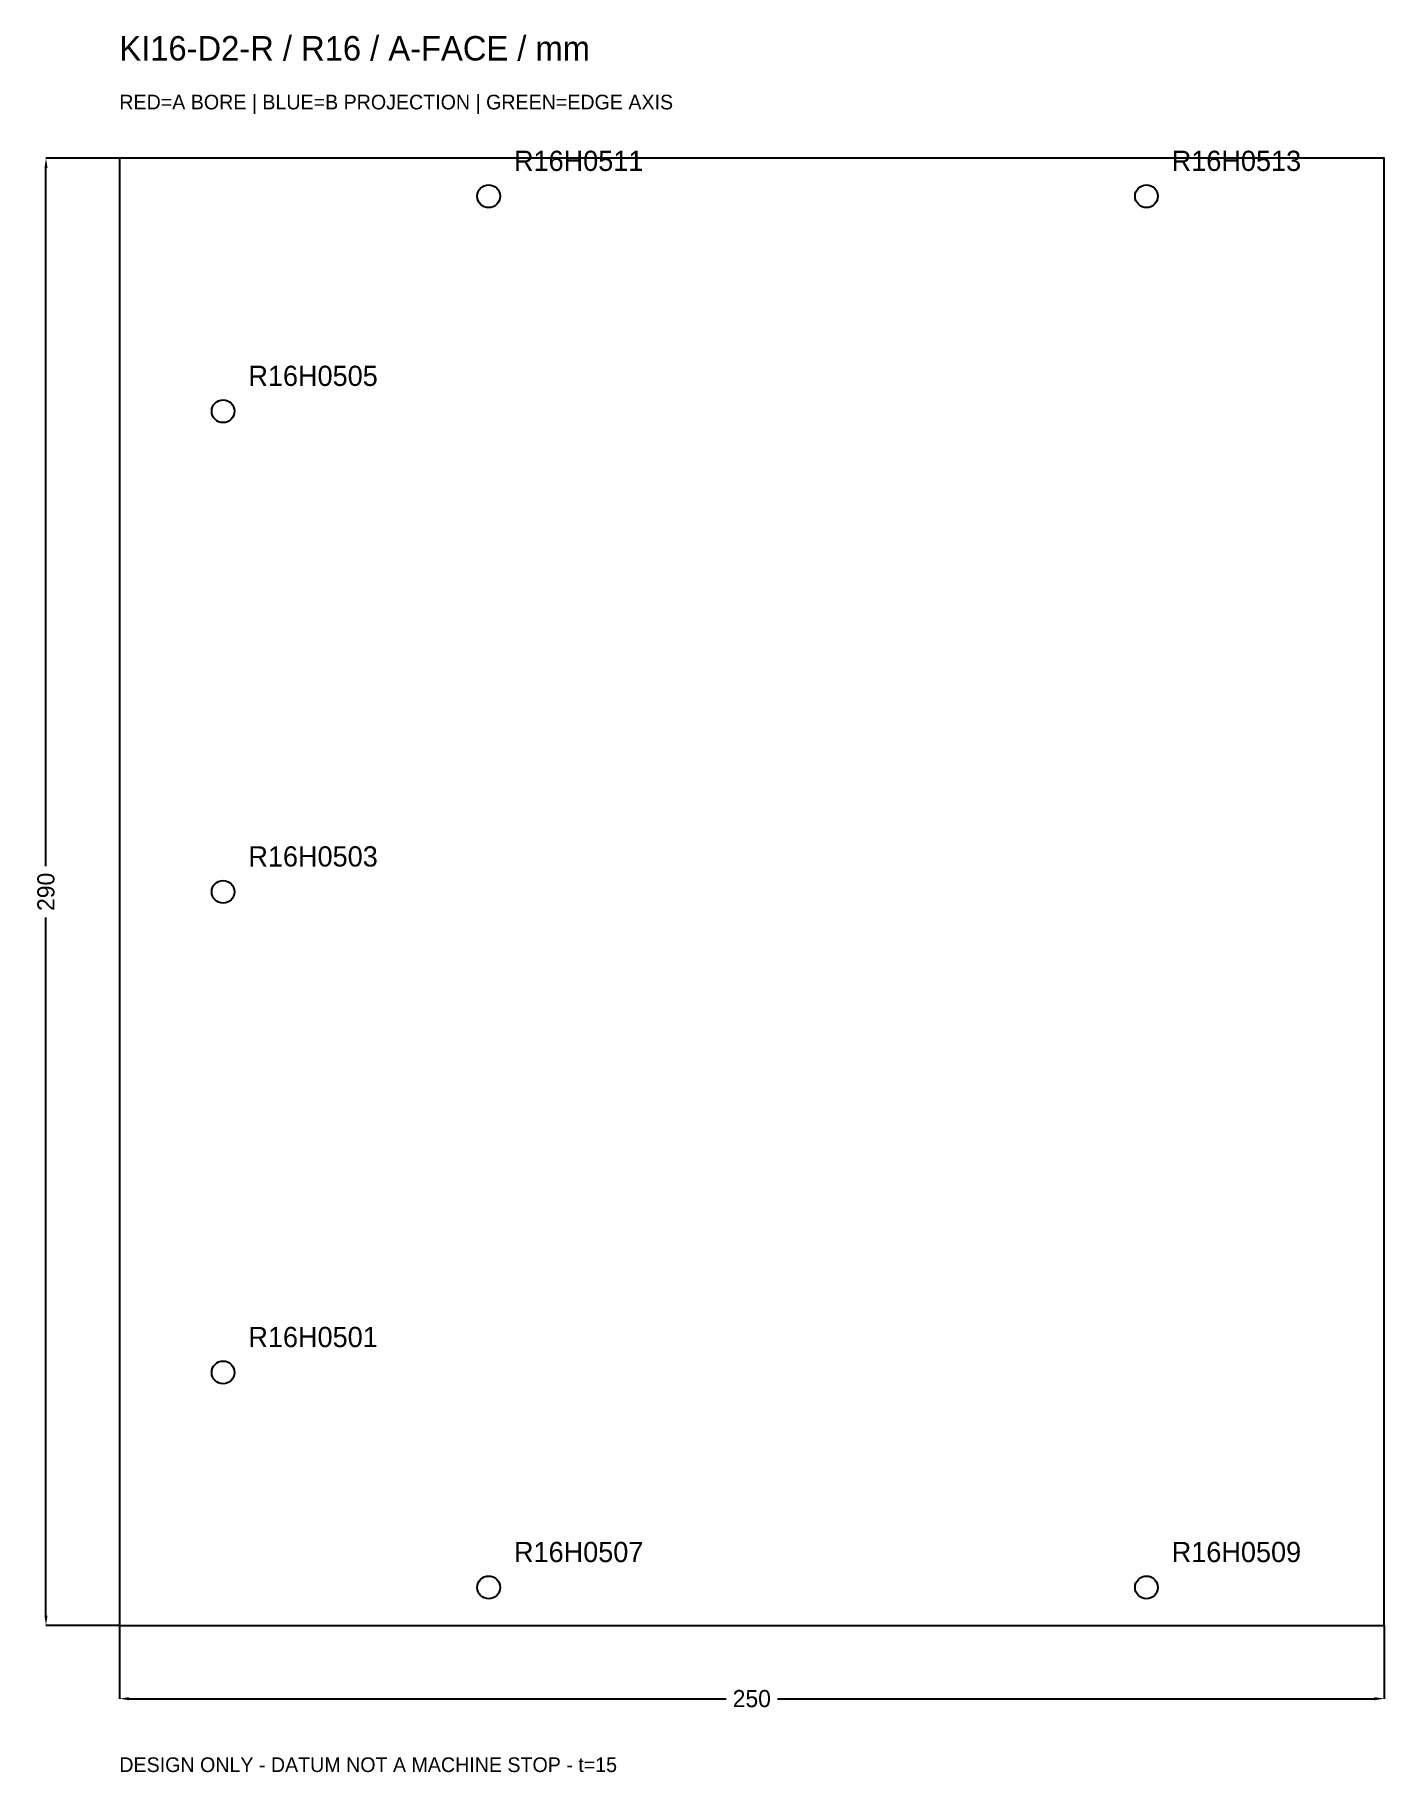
# Model space of a CAD drawing. Header units: millimetres. Extents: x -17 to 250, y -29 to 314.
import ezdxf

# ---------------------------------------------------------------- set-up
doc = ezdxf.new("R2010")
doc.units = ezdxf.units.MM
for name, color, linetype in [('BORE_B', 5, 'Continuous'), ('CONTOUR', 7, 'Continuous'), ('TEXT', 7, 'Continuous')]:
    doc.layers.add(name, color=color, linetype=linetype)
doc.dimstyles.get("Standard").update_dxf_attribs({"dimtxt": 2.5, "dimasz": 2.5, "dimexe": 1.25, "dimexo": 0.625, "dimtad": 1, "dimcen": 2.5, "dimazin": 3, "dimtfac": 1, "dimtmove": 0, "dimatfit": 3})

# ---------------------------------------------------------------- blocks, each defined once
blk = doc.blocks.new('_CLOSEDFILLED')
at = {"color": 0, "linetype": 'BYBLOCK'}
blk.add_solid([(-1, 0.16), (0, 0), (-1, -0.16)], dxfattribs=at)
blk = doc.blocks.new('*D1')
at = {"color": 2}
for p, q in [((0, 0), (0, -14.5)), ((250, 0), (250, -14.5)), ((1.93, -14.5), (119.93, -14.5)), ((130.07, -14.5), (248.07, -14.5))]:
    blk.add_line(p, q, dxfattribs=at)
at = {"layer": 'Defpoints'}
for p in [(0, 0), (250, 0), (0, -14.5)]:
    blk.add_point(p, dxfattribs=at)
at = {"color": 2, "xscale": 1.9333333333333333, "yscale": 1.9333333333333333, "rotation": 180}
blk.add_blockref('_CLOSEDFILLED', (0, -14.5), dxfattribs=at)
at = {"color": 2, "xscale": 1.9333333333333333, "yscale": 1.9333333333333333}
blk.add_blockref('_CLOSEDFILLED', (250, -14.5), dxfattribs=at)
at = {"color": 7, "insert": (125, -14.5), "char_height": 3.383, "attachment_point": 5}
blk.add_mtext('250', dxfattribs=at)
blk = doc.blocks.new('*D2')
at = {"color": 2}
for p, q in [((0, 290), (-14.5, 290)), ((-14.5, 150.07), (-14.5, 288.07)), ((-14.5, 1.93), (-14.5, 139.93)), ((0, 0), (-14.5, 0))]:
    blk.add_line(p, q, dxfattribs=at)
at = {"layer": 'Defpoints'}
for p in [(0, 290), (-14.5, 0), (0, 0)]:
    blk.add_point(p, dxfattribs=at)
at = {"color": 2, "xscale": 1.9333333333333333, "yscale": 1.9333333333333333}
for p, rotation in [((-14.5, 290), 90), ((-14.5, 0), 270)]:
    blk.add_blockref('_CLOSEDFILLED', p, dxfattribs=dict(at, rotation=rotation))
at = {"color": 7, "insert": (-14.5, 145), "char_height": 3.383, "attachment_point": 5, "rotation": 90}
blk.add_mtext('290', dxfattribs=at)

msp = doc.modelspace()

# ---------------------------------------------------------------- linework, layer by layer
at = {"layer": 'BORE_B'}
for centre in [(73, 282.5), (203, 282.5), (20.5, 240), (20.5, 145), (20.5, 50), (73, 7.5), (203, 7.5)]:
    msp.add_circle(centre, 2.25, dxfattribs=at)
at = {"layer": 'CONTOUR'}
msp.add_lwpolyline([(0, 0), (250, 0), (250, 290), (0, 290)], close=True, dxfattribs=at)

# ---------------------------------------------------------------- texts
at = {"layer": 'TEXT'}
for s, height, p in [('KI16-D2-R / R16 / A-FACE / mm', 4.83333, (0, 309.333)), ('RED=A BORE | BLUE=B PROJECTION | GREEN=EDGE AXIS', 2.9, (0, 299.667)), ('R16H0511', 4, (78, 287.5)), ('R16H0513', 4, (208, 287.5)), ('R16H0505', 4, (25.5, 245)), ('R16H0503', 4, (25.5, 150)), ('R16H0501', 4, (25.5, 55)), ('R16H0507', 4, (78, 12.5)), ('R16H0509', 4, (208, 12.5)), ('DESIGN ONLY - DATUM NOT A MACHINE STOP - t=15', 2.9, (0, -29))]:
    msp.add_text(s, height=height, dxfattribs=at).set_placement(p)

# ---------------------------------------------------------------- dimensions: what is measured, and where the dimension line sits
dim = msp.add_linear_dim(base=(-14.5, 0), p1=(0, 0), p2=(0, 290), angle=90, dimstyle='Standard', override={"dimtxt": 3.383333, "dimasz": 1.933333, "dimdec": 2, "dimclrd": 2, "dimclre": 2, "dimclrt": 7})
dim.commit()
dim.dimension.update_dxf_attribs({"geometry": '*D2', "text_midpoint": (-14.5, 145)})
dim = msp.add_linear_dim(base=(0, -14.5), p1=(0, 0), p2=(250, 0), dimstyle='Standard', override={"dimtxt": 3.383333, "dimasz": 1.933333, "dimdec": 2, "dimclrd": 2, "dimclre": 2, "dimclrt": 7})
dim.commit()
dim.dimension.update_dxf_attribs({"geometry": '*D1', "text_midpoint": (125, -14.5)})

doc.saveas('drawing.dxf')
